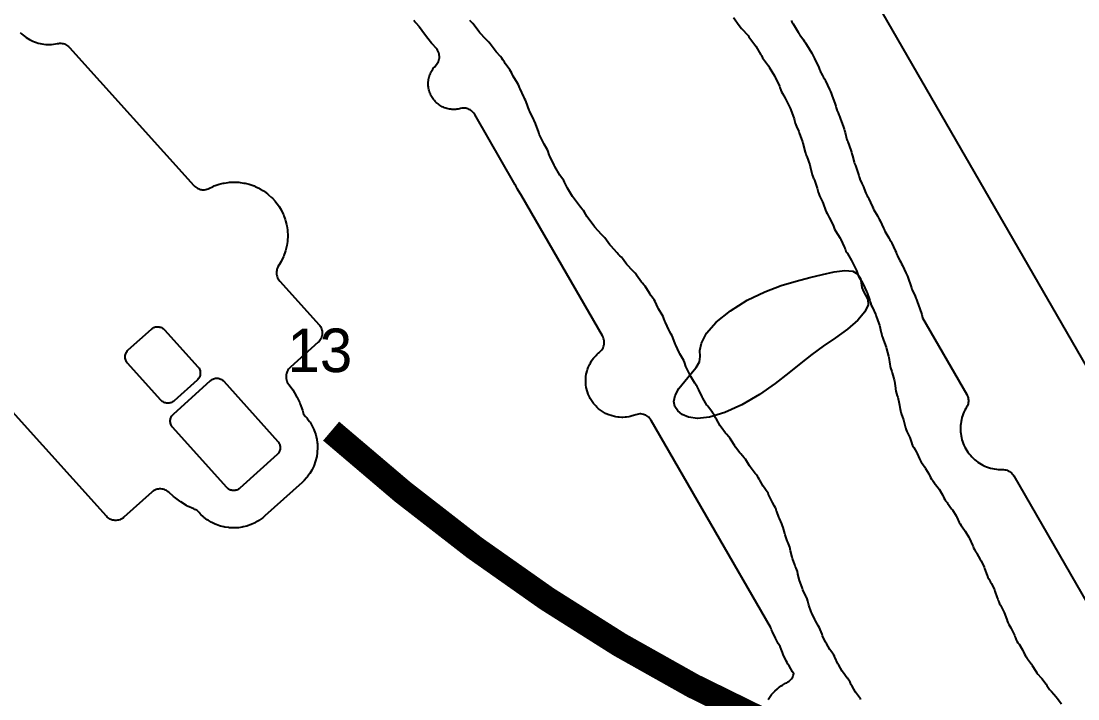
# Model space of a CAD drawing. Extents: x 425531 to 428300, y 1577248 to 1578701.
# Drawn here: x 427364.6 to 427704.3, y 1577741.6 to 1577959.4 of the extents above; entities that cross this region are included whole.
import ezdxf

# ---------------------------------------------------------------- set-up
doc = ezdxf.new("R2010")
doc.units = 21
for name, color, linetype, true_color in [('L-GOLF-ANNO', 7, 'Continuous', 0xffd23c), ('L-GOLF-BNKR', 7, 'Continuous', 0xe9dcb5), ('L-GOLF-CART', 7, 'Continuous', 0xcfcac0), ('L-GOLF-FWY', 7, 'Continuous', 0x6a9e35), ('L-GOLF-ROUGH', 7, 'Continuous', 0x4f7d2c), ('L-GOLF-TEE', 7, 'Continuous', 0x6fa63a)]:
    doc.layers.add(name, color=color, linetype=linetype, true_color=true_color)

msp = doc.modelspace()

# ---------------------------------------------------------------- linework, layer by layer
at = {"layer": 'L-GOLF-BNKR', "elevation": 69.77}
msp.add_lwpolyline([(427598, 1577869.7), (427603.6, 1577872.4), (427608.9, 1577874.4), (427613.7, 1577875.8), (427618.1, 1577877), (427622.2, 1577878), (427625.9, 1577878.8), (427629.3, 1577879.2), (427631.9, 1577879), (427633.5, 1577878.1), (427634.4, 1577876.8), (427634.6, 1577875.3), (427634.8, 1577873.8), (427635.3, 1577872.5), (427636, 1577871.3), (427636.7, 1577869.9), (427636.8, 1577868.2), (427635.8, 1577866), (427633.5, 1577863.3), (427630.2, 1577860.4), (427626.3, 1577857.6), (427622.4, 1577854.9), (427618.7, 1577852.3), (427615.2, 1577849.5), (427611.4, 1577846.4), (427607, 1577842.9), (427601.9, 1577839.4), (427596.3, 1577836.1), (427590.8, 1577833.6), (427585.9, 1577832.1), (427582, 1577831.7), (427579.1, 1577832.1), (427577.1, 1577833), (427575.7, 1577834.2), (427574.7, 1577835.6), (427574.4, 1577837.2), (427574.8, 1577839.1), (427576, 1577841.3), (427577.9, 1577843.7), (427579.9, 1577846.1), (427581.6, 1577848.1), (427582.6, 1577849.9), (427582.9, 1577851.6), (427582.8, 1577853.5), (427583.3, 1577855.9), (427584.9, 1577859.1), (427588, 1577862.7), (427592.6, 1577866.3), (427598, 1577869.7)], close=True, dxfattribs=at)
at = {"layer": 'L-GOLF-CART', "const_width": 8}
msp.add_lwpolyline([(428027.73, 1577778.65), (428001.72, 1577763.38), (427975.84, 1577749.69), (427950.1, 1577737.58), (427924.5, 1577727.06), (427899.04, 1577718.12), (427873.72, 1577710.76), (427848.53, 1577704.98), (427823.48, 1577700.78), (427798.57, 1577698.16), (427773.79, 1577697.13), (427749.16, 1577697.68), (427724.66, 1577699.81), (427700.3, 1577703.52), (427676.07, 1577708.82), (427651.98, 1577715.69), (427628.04, 1577724.15), (427604.22, 1577734.19), (427580.55, 1577745.81), (427557.01, 1577759.02), (427533.61, 1577773.8), (427510.35, 1577790.17), (427487.23, 1577808.12), (427464.24, 1577827.65)], dxfattribs=at)
at = {"layer": 'L-GOLF-FWY', "elevation": 71.72}
for points in [[(427634.5, 1577741.45), (427634.35, 1577741.65), (427633.05, 1577743.4), (427632.78, 1577743.8), (427631.66, 1577745.67), (427631.43, 1577746.1), (427631.03, 1577746.95), (427630.66, 1577747.62), (427630.16, 1577748.31), (427630.14, 1577748.33), (427628.81, 1577750.13), (427628.53, 1577750.54), (427627.38, 1577752.46), (427627.15, 1577752.9), (427626.13, 1577755.05), (427626.11, 1577755.09), (427625.82, 1577755.69), (427625.4, 1577756.33), (427624.86, 1577757.06), (427624.58, 1577757.47), (427623.41, 1577759.42), (427623.18, 1577759.86), (427622.21, 1577761.91), (427622.02, 1577762.37), (427621.47, 1577763.92), (427621.23, 1577764.48), (427620.94, 1577765.02), (427619.96, 1577766.66), (427619.73, 1577767.1), (427618.76, 1577769.14), (427618.58, 1577769.59), (427617.81, 1577771.73), (427617.67, 1577772.19), (427617.46, 1577773.04), (427617.23, 1577773.77), (427616.89, 1577774.5), (427616.83, 1577774.63), (427615.89, 1577776.62), (427615.7, 1577777.07), (427614.96, 1577779.14), (427614.82, 1577779.61), (427614.29, 1577781.74), (427614.23, 1577781.98), (427614.21, 1577782.09), (427614.18, 1577782.21), (427614.11, 1577782.57), (427613.96, 1577783.04), (427613.73, 1577783.6), (427613.42, 1577784.27), (427613.23, 1577784.72), (427612.52, 1577786.69), (427612.38, 1577787.16), (427611.87, 1577789.19), (427611.78, 1577789.67), (427611.76, 1577789.81), (427611.64, 1577790.41), (427611.49, 1577790.88), (427611.26, 1577791.45), (427611.02, 1577791.96), (427610.83, 1577792.41), (427610.16, 1577794.28), (427610.02, 1577794.75), (427609.54, 1577796.67), (427609.36, 1577797.26), (427609.12, 1577797.83), (427608.32, 1577799.53), (427608.13, 1577799.98), (427607.49, 1577801.78), (427607.41, 1577802.02), (427607.39, 1577802.1), (427607.33, 1577802.25), (427607.24, 1577802.56), (427607.05, 1577803.02), (427606.76, 1577803.56), (427606.08, 1577804.7), (427605.84, 1577805.13), (427605.03, 1577806.86), (427604.93, 1577807.08), (427604.87, 1577807.23), (427604.83, 1577807.31), (427604.68, 1577807.68), (427604.44, 1577808.11), (427604.1, 1577808.62), (427603.4, 1577809.57), (427603.13, 1577809.98), (427602.11, 1577811.68), (427601.88, 1577812.11), (427601.81, 1577812.25), (427601.52, 1577812.8), (427601.25, 1577813.2), (427600.86, 1577813.68), (427600.52, 1577814.05), (427600.21, 1577814.43), (427598.95, 1577816.13), (427598.68, 1577816.54), (427597.74, 1577818.1), (427597.4, 1577818.61), (427597.01, 1577819.09), (427595.9, 1577820.31), (427595.59, 1577820.69), (427594.23, 1577822.52), (427593.96, 1577822.93), (427592.85, 1577824.78), (427592.51, 1577825.29), (427592.12, 1577825.77), (427591.34, 1577826.62), (427591.03, 1577827), (427589.58, 1577828.95), (427589.31, 1577829.36), (427588.06, 1577831.45), (427587.83, 1577831.88), (427587.69, 1577832.18), (427587.32, 1577832.85), (427586.83, 1577833.53), (427586.79, 1577833.58), (427585.27, 1577835.62), (427585, 1577836.03), (427583.7, 1577838.21), (427583.46, 1577838.64), (427582.38, 1577840.94), (427582.3, 1577841.11), (427582.07, 1577841.6), (427581.87, 1577841.96), (427581.58, 1577842.38), (427581.42, 1577842.6), (427581.15, 1577843), (427579.82, 1577845.23), (427579.59, 1577845.66), (427578.48, 1577848), (427578.29, 1577848.46), (427577.83, 1577849.75), (427577.6, 1577850.32), (427577.31, 1577850.86), (427576.34, 1577852.46), (427576.11, 1577852.89), (427575, 1577855.24), (427574.82, 1577855.69), (427574.09, 1577857.71), (427573.86, 1577858.28), (427573.57, 1577858.82), (427573.01, 1577859.76), (427572.77, 1577860.19), (427571.68, 1577862.52), (427571.49, 1577862.97), (427571.17, 1577863.86), (427570.93, 1577864.43), (427570.65, 1577864.97), (427569.46, 1577866.95), (427569.23, 1577867.38), (427568.35, 1577869.24), (427568.06, 1577869.78), (427567.72, 1577870.29), (427567.03, 1577871.22), (427566.75, 1577871.63), (427565.53, 1577873.68), (427565.19, 1577874.19), (427564.8, 1577874.66), (427564.34, 1577875.17), (427564.03, 1577875.55), (427562.42, 1577877.72), (427562.35, 1577877.81), (427561.94, 1577878.37), (427561.52, 1577878.83), (427561.41, 1577878.93), (427561.23, 1577879.13), (427559.32, 1577881.23), (427559.01, 1577881.6), (427557.91, 1577883.1), (427557.52, 1577883.57), (427557.08, 1577884), (427556.48, 1577884.55), (427556.13, 1577884.9), (427554.11, 1577887.14), (427553.79, 1577887.52), (427552.16, 1577889.72), (427551.77, 1577890.2), (427551.48, 1577890.49), (427551.42, 1577890.54), (427551.25, 1577890.72), (427551.14, 1577890.84), (427549.02, 1577893.18), (427548.71, 1577893.56), (427546.83, 1577896.09), (427546.56, 1577896.5), (427545.67, 1577897.98), (427545.33, 1577898.49), (427544.94, 1577898.96), (427544.37, 1577899.6), (427544.05, 1577899.98), (427542.13, 1577902.57), (427541.86, 1577902.97), (427540.2, 1577905.74), (427539.97, 1577906.17), (427539.28, 1577907.64), (427538.99, 1577908.18), (427538.65, 1577908.69), (427538.07, 1577909.47), (427537.8, 1577909.88), (427536.15, 1577912.63), (427535.92, 1577913.06), (427534.55, 1577915.96), (427534.36, 1577916.41), (427533.97, 1577917.5), (427533.74, 1577918.06), (427533.45, 1577918.6), (427532.71, 1577919.84), (427532.48, 1577920.27), (427531.14, 1577923.09), (427530.96, 1577923.54), (427529.92, 1577926.43), (427529.48, 1577927.44), (427529.47, 1577927.44), (427529.36, 1577927.66), (427528.09, 1577930.35), (427527.9, 1577930.81), (427526.96, 1577933.43), (427526.73, 1577934), (427526.44, 1577934.54), (427526.42, 1577934.58), (427526.19, 1577935.01), (427524.97, 1577937.58), (427524.78, 1577938.03), (427524.68, 1577938.32), (427524.44, 1577938.89), (427524.16, 1577939.43), (427522.8, 1577941.69), (427522.57, 1577942.12), (427522.31, 1577942.68), (427522.02, 1577943.22), (427521.68, 1577943.73), (427520.2, 1577945.72), (427519.93, 1577946.13), (427519.42, 1577946.98), (427519.07, 1577947.49), (427518.69, 1577947.97), (427517.26, 1577949.54), (427516.95, 1577949.92), (427515.33, 1577952.1), (427514.94, 1577952.57), (427514.51, 1577953.01), (427514.29, 1577953.2), (427513.94, 1577953.55), (427512.06, 1577955.63), (427511.75, 1577956.01), (427510.19, 1577958.11), (427509.8, 1577958.59), (427509.37, 1577959.02), (427509.12, 1577959.24), (427508.77, 1577959.59)], [(427593.53, 1577960.48), (427595.39, 1577957.98), (427595.43, 1577957.91), (427596.15, 1577957), (427598.23, 1577954.7), (427598.54, 1577954.32), (427600.45, 1577951.74), (427600.73, 1577951.33), (427602.38, 1577948.58), (427602.54, 1577948.27), (427602.54, 1577948.27), (427602.89, 1577947.62), (427603.23, 1577947.11), (427604.79, 1577945.02), (427605.06, 1577944.61), (427606.72, 1577941.84), (427606.95, 1577941.41), (427608.32, 1577938.5), (427608.51, 1577938.04), (427608.81, 1577937.2), (427609.05, 1577936.63), (427609.34, 1577936.09), (427610.2, 1577934.65), (427610.44, 1577934.22), (427611.78, 1577931.36), (427611.97, 1577930.91), (427613.03, 1577927.94), (427613.18, 1577927.47), (427613.39, 1577926.61), (427613.57, 1577926.02), (427613.81, 1577925.46), (427614.53, 1577923.92), (427614.72, 1577923.47), (427615.74, 1577920.62), (427615.88, 1577920.16), (427616.6, 1577917.29), (427616.78, 1577916.7), (427616.93, 1577916.32), (427616.96, 1577916.25), (427617.05, 1577916.02), (427617.11, 1577915.86), (427618.07, 1577913.17), (427618.22, 1577912.7), (427618.89, 1577910.01), (427619.07, 1577909.42), (427619.31, 1577908.85), (427619.37, 1577908.72), (427619.56, 1577908.26), (427620.47, 1577905.72), (427620.61, 1577905.25), (427620.82, 1577904.42), (427621, 1577903.83), (427621.23, 1577903.26), (427622.18, 1577901.26), (427622.37, 1577900.8), (427623.13, 1577898.68), (427623.35, 1577898.13), (427623.63, 1577897.61), (427624.15, 1577896.72), (427624.37, 1577896.32), (427625.47, 1577893.98), (427625.66, 1577893.53), (427625.77, 1577893.21), (427626.08, 1577892.51), (427626.38, 1577891.99), (427627.81, 1577889.6), (427628.03, 1577889.17), (427629.13, 1577886.85), (427629.32, 1577886.39), (427629.34, 1577886.34), (427629.53, 1577885.87), (427629.71, 1577885.5), (427629.98, 1577885.06), (427630.06, 1577884.94), (427630.2, 1577884.73), (427631.53, 1577882.51), (427631.76, 1577882.08), (427632.87, 1577879.73), (427633.05, 1577879.28), (427633.53, 1577877.96), (427633.76, 1577877.4), (427634.05, 1577876.86), (427635, 1577875.28), (427635.23, 1577874.84), (427636.34, 1577872.5), (427636.52, 1577872.05), (427637.4, 1577869.61), (427637.54, 1577869.14), (427637.62, 1577868.82), (427637.85, 1577868.09), (427638.11, 1577867.53), (427639.28, 1577865.03), (427639.47, 1577864.59), (427640.32, 1577862.19), (427640.47, 1577861.72), (427641.08, 1577859.26), (427641.14, 1577859.02), (427641.28, 1577858.29), (427641.42, 1577857.82), (427641.71, 1577857.14), (427641.7, 1577857.14), (427641.81, 1577856.87), (427642.63, 1577854.58), (427642.78, 1577854.11), (427643.37, 1577851.75), (427643.46, 1577851.27), (427643.78, 1577849.15), (427643.9, 1577848.55), (427644.07, 1577847.96), (427644.48, 1577846.82), (427644.62, 1577846.35), (427645.18, 1577844.14), (427645.27, 1577843.66), (427645.61, 1577841.41), (427645.63, 1577841.19), (427645.76, 1577840.43), (427645.97, 1577839.69), (427646.21, 1577839.02), (427646.35, 1577838.55), (427646.87, 1577836.5), (427646.96, 1577836.02), (427647.17, 1577834.6), (427647.33, 1577833.85), (427647.5, 1577833.36), (427648.23, 1577831.28), (427648.37, 1577830.83), (427648.9, 1577828.7), (427648.92, 1577828.64), (427648.98, 1577828.4), (427649.11, 1577828.01), (427649.31, 1577827.54), (427650.02, 1577826.02), (427650.21, 1577825.57), (427650.88, 1577823.69), (427650.92, 1577823.6), (427651.13, 1577823.02), (427651.49, 1577822.34), (427652.35, 1577820.9), (427652.59, 1577820.46), (427653.4, 1577818.73), (427653.5, 1577818.51), (427653.51, 1577818.5), (427653.61, 1577818.29), (427653.71, 1577818.05), (427653.94, 1577817.62), (427654.28, 1577817.11), (427655.06, 1577816.05), (427655.33, 1577815.64), (427656.35, 1577813.94), (427656.59, 1577813.51), (427656.93, 1577812.79), (427657.21, 1577812.25), (427657.49, 1577811.84), (427657.95, 1577811.27), (427657.95, 1577811.27), (427658.12, 1577811.06), (427659.37, 1577809.38), (427659.64, 1577808.97), (427660.71, 1577807.18), (427660.95, 1577806.75), (427661.2, 1577806.2), (427661.49, 1577805.66), (427661.76, 1577805.25), (427662.23, 1577804.68), (427662.23, 1577804.68), (427662.39, 1577804.49), (427663.69, 1577802.72), (427663.97, 1577802.31), (427665.1, 1577800.43), (427665.33, 1577800), (427666.11, 1577798.34), (427666.4, 1577797.81), (427666.73, 1577797.31), (427667.78, 1577795.88), (427668.04, 1577795.49), (427669.2, 1577793.54), (427669.44, 1577793.11), (427670.4, 1577791.06), (427670.59, 1577790.61), (427670.75, 1577790.15), (427670.99, 1577789.58), (427671.22, 1577789.15), (427671.46, 1577788.79), (427671.49, 1577788.74), (427671.63, 1577788.54), (427671.73, 1577788.38), (427672.9, 1577786.43), (427673.13, 1577786), (427674.1, 1577783.94), (427674.29, 1577783.49), (427675.09, 1577781.25), (427675.16, 1577781.08), (427675.2, 1577780.96), (427675.36, 1577780.59), (427675.61, 1577780.14), (427676.22, 1577779.12), (427676.45, 1577778.69), (427677.41, 1577776.66), (427677.59, 1577776.21), (427678.35, 1577774.1), (427678.43, 1577773.87), (427678.49, 1577773.67), (427678.5, 1577773.64), (427678.63, 1577773.2), (427678.82, 1577772.75), (427679.11, 1577772.21), (427679.39, 1577771.74), (427679.62, 1577771.31), (427680.55, 1577769.34), (427680.74, 1577768.88), (427681.48, 1577766.82), (427681.54, 1577766.66), (427681.74, 1577766.15), (427682.09, 1577765.47), (427682.7, 1577764.44), (427682.94, 1577764), (427683.84, 1577762.08), (427684.03, 1577761.63), (427684.19, 1577761.19), (427684.42, 1577760.63), (427684.65, 1577760.19), (427684.99, 1577759.68), (427685.08, 1577759.57), (427685.35, 1577759.16), (427686.43, 1577757.36), (427686.66, 1577756.93), (427687.13, 1577755.94), (427687.37, 1577755.48), (427687.59, 1577755.14), (427687.89, 1577754.73), (427687.9, 1577754.72), (427688.05, 1577754.53), (427689.33, 1577752.81), (427689.6, 1577752.4), (427690.71, 1577750.55), (427691.05, 1577750.04), (427691.44, 1577749.56), (427692.4, 1577748.5), (427692.71, 1577748.12), (427694.03, 1577746.35), (427694.3, 1577745.94), (427694.68, 1577745.31), (427695.11, 1577744.68), (427695.65, 1577744.08), (427695.74, 1577743.97), (427697.29, 1577742.27), (427697.6, 1577741.89), (427698.98, 1577740.04)]]:
    msp.add_lwpolyline(points, dxfattribs=at)
at = {"layer": 'L-GOLF-ROUGH'}
for points, elevation in [([(427763.16, 1577751.33), (427640.08, 1577964.52)], 68.7), ([(427604.68, 1577741.44), (427604.9, 1577741.77), (427605.58, 1577742.69), (427605.83, 1577742.99), (427606.6, 1577743.84), (427606.88, 1577744.12), (427607.72, 1577744.88), (427608.03, 1577745.13), (427608.94, 1577745.81), (427609.27, 1577746.03), (427610.25, 1577746.62), (427610.6, 1577746.81), (427610.66, 1577746.83), (427611.08, 1577747.06), (427611.41, 1577747.28), (427611.71, 1577747.52), (427611.98, 1577747.8), (427612.23, 1577748.1), (427612.45, 1577748.42), (427612.63, 1577748.76), (427612.78, 1577749.12), (427612.9, 1577749.49), (427612.94, 1577749.69), (427612.58, 1577750.27), (427611.41, 1577752.23), (427611.07, 1577752.82), (427610.84, 1577753.26), (427610.53, 1577753.87), (427609.55, 1577755.93), (427609.28, 1577756.56), (427609.09, 1577757.01), (427608.84, 1577757.65), (427608.54, 1577758.48), (427607.95, 1577759.47), (427607.61, 1577760.06), (427607.38, 1577760.5), (427607.07, 1577761.11), (427606.11, 1577763.16), (427605.83, 1577763.78), (427605.64, 1577764.24), (427605.49, 1577764.62), (427567.13, 1577831.07), (427566.86, 1577831.49), (427566.61, 1577831.8), (427566.33, 1577832.08), (427566.03, 1577832.34), (427565.7, 1577832.56), (427565.35, 1577832.75), (427564.99, 1577832.91), (427564.61, 1577833.03), (427564.22, 1577833.11), (427563.83, 1577833.15), (427563.43, 1577833.15), (427563.04, 1577833.11), (427562.65, 1577833.03), (427562.17, 1577832.89), (427561.43, 1577832.62), (427561.05, 1577832.51), (427560.31, 1577832.33), (427559.93, 1577832.25), (427559.18, 1577832.14), (427558.78, 1577832.1), (427558.02, 1577832.06), (427557.63, 1577832.06), (427556.87, 1577832.1), (427556.48, 1577832.14), (427555.73, 1577832.25), (427555.34, 1577832.33), (427554.6, 1577832.51), (427554.23, 1577832.62), (427553.51, 1577832.88), (427553.15, 1577833.03), (427552.46, 1577833.36), (427552.11, 1577833.54), (427551.46, 1577833.93), (427551.13, 1577834.15), (427550.52, 1577834.61), (427550.22, 1577834.85), (427549.66, 1577835.37), (427549.38, 1577835.64), (427548.87, 1577836.21), (427548.62, 1577836.51), (427548.16, 1577837.12), (427547.95, 1577837.45), (427547.55, 1577838.1), (427547.37, 1577838.45), (427547.04, 1577839.14), (427546.89, 1577839.5), (427546.64, 1577840.22), (427546.52, 1577840.59), (427546.34, 1577841.33), (427546.26, 1577841.71), (427546.15, 1577842.47), (427546.11, 1577842.86), (427546.07, 1577843.62), (427546.07, 1577844.01), (427546.11, 1577844.77), (427546.15, 1577845.16), (427546.26, 1577845.92), (427546.34, 1577846.3), (427546.52, 1577847.04), (427546.64, 1577847.41), (427546.89, 1577848.13), (427547.04, 1577848.49), (427547.37, 1577849.18), (427547.56, 1577849.53), (427547.95, 1577850.18), (427548.16, 1577850.51), (427548.62, 1577851.12), (427548.87, 1577851.42), (427549.38, 1577851.99), (427549.66, 1577852.26), (427550.22, 1577852.78), (427550.37, 1577852.9), (427550.41, 1577852.94), (427550.52, 1577853.04), (427550.71, 1577853.19), (427550.98, 1577853.46), (427551.23, 1577853.76), (427551.44, 1577854.08), (427551.63, 1577854.43), (427551.78, 1577854.78), (427551.89, 1577855.15), (427551.97, 1577855.53), (427552.01, 1577855.92), (427552.02, 1577856.31), (427551.99, 1577856.69), (427551.91, 1577857.07), (427551.81, 1577857.45), (427551.66, 1577857.81), (427551.44, 1577858.24), (427525.55, 1577903.08), (427524.14, 1577905.43), (427523.8, 1577906.03), (427523.57, 1577906.46), (427523.39, 1577906.82), (427510.39, 1577929.33), (427510.12, 1577929.75), (427509.88, 1577930.06), (427509.6, 1577930.35), (427509.3, 1577930.6), (427508.97, 1577930.82), (427508.62, 1577931.02), (427508.25, 1577931.17), (427507.88, 1577931.29), (427507.49, 1577931.37), (427507.09, 1577931.41), (427506.69, 1577931.41), (427506.3, 1577931.37), (427505.81, 1577931.27), (427505.47, 1577931.19), (427505.09, 1577931.11), (427504.68, 1577931.05), (427504.29, 1577931.01), (427503.87, 1577930.99), (427503.48, 1577930.99), (427503.06, 1577931.01), (427502.67, 1577931.05), (427502.26, 1577931.11), (427501.87, 1577931.19), (427501.47, 1577931.29), (427501.09, 1577931.41), (427500.7, 1577931.55), (427500.34, 1577931.7), (427499.96, 1577931.87), (427499.62, 1577932.06), (427499.26, 1577932.27), (427498.93, 1577932.49), (427498.6, 1577932.74), (427498.29, 1577932.99), (427497.98, 1577933.27), (427497.71, 1577933.55), (427497.43, 1577933.86), (427497.18, 1577934.16), (427496.93, 1577934.49), (427496.71, 1577934.82), (427496.5, 1577935.18), (427496.31, 1577935.52), (427496.13, 1577935.9), (427495.98, 1577936.26), (427495.84, 1577936.66), (427495.73, 1577937.03), (427495.63, 1577937.44), (427495.55, 1577937.82), (427495.49, 1577938.23), (427495.45, 1577938.62), (427495.43, 1577939.04), (427495.43, 1577939.43), (427495.45, 1577939.85), (427495.49, 1577940.24), (427495.55, 1577940.65), (427495.63, 1577941.04), (427495.73, 1577941.44), (427495.84, 1577941.82), (427495.98, 1577942.21), (427496.13, 1577942.57), (427496.31, 1577942.95), (427496.5, 1577943.29), (427496.71, 1577943.65), (427496.93, 1577943.98), (427497.18, 1577944.31), (427497.43, 1577944.62), (427497.71, 1577944.93), (427498.14, 1577945.4), (427498.37, 1577945.72), (427498.58, 1577946.07), (427498.75, 1577946.43), (427498.88, 1577946.81), (427498.97, 1577947.2), (427499.02, 1577947.6), (427499.04, 1577948), (427499.01, 1577948.4), (427498.94, 1577948.8), (427498.83, 1577949.19), (427498.68, 1577949.56), (427498.46, 1577950.01), (427498.27, 1577950.34), (427496.47, 1577952.32), (427496.02, 1577952.84), (427495.71, 1577953.22), (427495.28, 1577953.76), (427493.57, 1577956.08), (427493.17, 1577956.64), (427492.9, 1577957.05), (427492.61, 1577957.5), (427491.55, 1577958.67), (427491.11, 1577959.19), (427490.79, 1577959.57)], 69.84), ([(427612.1, 1577959.52), (427612.37, 1577959.11), (427612.74, 1577958.53), (427614.38, 1577955.78), (427614.72, 1577955.18), (427614.84, 1577954.96), (427616.03, 1577953.36), (427616.43, 1577952.8), (427616.7, 1577952.39), (427617.07, 1577951.81), (427618.72, 1577949.04), (427619.06, 1577948.44), (427619.29, 1577948.01), (427619.6, 1577947.4), (427620.98, 1577944.48), (427621.26, 1577943.86), (427621.45, 1577943.4), (427621.69, 1577942.76), (427621.74, 1577942.64), (427622.21, 1577941.85), (427622.55, 1577941.25), (427622.78, 1577940.81), (427623.09, 1577940.2), (427624.44, 1577937.35), (427624.72, 1577936.72), (427624.91, 1577936.27), (427625.15, 1577935.63), (427626.22, 1577932.66), (427626.43, 1577932), (427626.57, 1577931.54), (427626.76, 1577930.87), (427626.79, 1577930.75), (427627.19, 1577929.91), (427627.47, 1577929.28), (427627.65, 1577928.82), (427627.9, 1577928.18), (427628.92, 1577925.34), (427629.13, 1577924.69), (427629.28, 1577924.22), (427629.46, 1577923.56), (427630.03, 1577921.26), (427630.07, 1577921.18), (427630.15, 1577920.96), (427630.21, 1577920.8), (427630.29, 1577920.58), (427631.26, 1577917.89), (427631.47, 1577917.24), (427631.61, 1577916.77), (427631.8, 1577916.11), (427632.31, 1577914.06), (427632.49, 1577913.62), (427632.74, 1577912.98), (427633.65, 1577910.43), (427633.87, 1577909.78), (427634.01, 1577909.31), (427634.19, 1577908.65), (427634.21, 1577908.56), (427634.84, 1577907.24), (427635.12, 1577906.61), (427635.3, 1577906.16), (427635.55, 1577905.52), (427636.06, 1577904.09), (427636.21, 1577903.84), (427636.52, 1577903.28), (427636.74, 1577902.88), (427637.03, 1577902.3), (427638.13, 1577899.97), (427638.41, 1577899.34), (427638.6, 1577898.89), (427638.65, 1577898.75), (427639.83, 1577896.77), (427640.16, 1577896.18), (427640.39, 1577895.76), (427640.69, 1577895.16), (427641.79, 1577892.83), (427642.07, 1577892.21), (427642.13, 1577892.05), (427642.2, 1577891.93), (427643.54, 1577889.71), (427643.87, 1577889.11), (427644.11, 1577888.68), (427644.41, 1577888.06), (427645.52, 1577885.72), (427645.8, 1577885.09), (427645.99, 1577884.64), (427646.24, 1577884), (427646.45, 1577883.4), (427647.01, 1577882.47), (427647.34, 1577881.88), (427647.58, 1577881.44), (427647.88, 1577880.83), (427648.99, 1577878.49), (427649.27, 1577877.86), (427649.46, 1577877.4), (427649.71, 1577876.76), (427650.58, 1577874.32), (427650.8, 1577873.67), (427650.94, 1577873.2), (427650.97, 1577873.07), (427651.95, 1577871), (427652.22, 1577870.38), (427652.41, 1577869.93), (427652.65, 1577869.3), (427653.51, 1577866.91), (427653.72, 1577866.26), (427653.86, 1577865.79), (427654.05, 1577865.13), (427654.31, 1577864.06), (427668.54, 1577839.42), (427668.72, 1577839.07), (427668.86, 1577838.71), (427668.97, 1577838.34), (427669.04, 1577837.96), (427669.07, 1577837.58), (427669.07, 1577837.19), (427669.03, 1577836.81), (427668.95, 1577836.43), (427668.84, 1577836.06), (427668.69, 1577835.7), (427668.51, 1577835.36), (427668.22, 1577834.89), (427667.95, 1577834.37), (427667.65, 1577833.73), (427667.42, 1577833.19), (427667.19, 1577832.53), (427667.01, 1577831.97), (427666.84, 1577831.29), (427666.73, 1577830.71), (427666.63, 1577830.02), (427666.57, 1577829.43), (427666.53, 1577828.73), (427666.53, 1577828.14), (427666.57, 1577827.44), (427666.63, 1577826.85), (427666.73, 1577826.16), (427666.84, 1577825.58), (427667.01, 1577824.9), (427667.19, 1577824.34), (427667.42, 1577823.68), (427667.65, 1577823.13), (427667.95, 1577822.5), (427668.22, 1577821.98), (427668.59, 1577821.38), (427668.91, 1577820.89), (427669.33, 1577820.33), (427669.7, 1577819.87), (427670.17, 1577819.35), (427670.59, 1577818.93), (427671.11, 1577818.46), (427671.57, 1577818.09), (427672.13, 1577817.67), (427672.62, 1577817.34), (427673.22, 1577816.98), (427673.74, 1577816.71), (427674.37, 1577816.41), (427674.92, 1577816.18), (427675.58, 1577815.94), (427676.14, 1577815.77), (427676.82, 1577815.6), (427677.4, 1577815.49), (427678.09, 1577815.39), (427678.68, 1577815.33), (427679.38, 1577815.29), (427680.07, 1577815.29), (427680.07, 1577815.29), (427680.36, 1577815.29), (427680.76, 1577815.25), (427681.15, 1577815.17), (427681.53, 1577815.06), (427681.89, 1577814.9), (427682.24, 1577814.71), (427682.57, 1577814.49), (427682.88, 1577814.23), (427683.16, 1577813.94), (427683.41, 1577813.63), (427683.62, 1577813.3), (427763.86, 1577674.32)], 69.84), ([(427364.33, 1577955.75), (427364.75, 1577955.33), (427365.23, 1577954.9), (427365.68, 1577954.52), (427366.21, 1577954.14), (427366.7, 1577953.81), (427367.25, 1577953.47), (427367.77, 1577953.2), (427368.36, 1577952.92), (427368.9, 1577952.69), (427369.52, 1577952.47), (427370.08, 1577952.3), (427370.71, 1577952.15), (427371.29, 1577952.03), (427371.93, 1577951.93), (427372.52, 1577951.88), (427373.17, 1577951.85), (427373.76, 1577951.85), (427374.41, 1577951.88), (427374.99, 1577951.93), (427375.64, 1577952.03), (427376.31, 1577952.16), (427376.31, 1577952.16), (427376.57, 1577952.22), (427376.97, 1577952.25), (427377.36, 1577952.25), (427377.75, 1577952.21), (427378.14, 1577952.14), (427378.51, 1577952.02), (427378.88, 1577951.87), (427379.22, 1577951.68), (427379.55, 1577951.47), (427379.85, 1577951.21), (427380.13, 1577950.94), (427420.09, 1577906.56), (427420.42, 1577906.23), (427420.72, 1577905.98), (427421.03, 1577905.77), (427421.36, 1577905.59), (427421.71, 1577905.44), (427422.07, 1577905.32), (427422.44, 1577905.24), (427422.81, 1577905.19), (427423.19, 1577905.18), (427423.57, 1577905.2), (427423.94, 1577905.26), (427424.31, 1577905.35), (427424.67, 1577905.48), (427424.94, 1577905.61), (427424.96, 1577905.62), (427426.31, 1577906.26), (427426.66, 1577906.4), (427427.88, 1577906.84), (427428.26, 1577906.95), (427429.52, 1577907.27), (427429.9, 1577907.35), (427431.19, 1577907.54), (427431.58, 1577907.58), (427432.87, 1577907.64), (427433.27, 1577907.64), (427434.56, 1577907.58), (427434.95, 1577907.54), (427436.23, 1577907.35), (427436.62, 1577907.27), (427437.88, 1577906.95), (427438.25, 1577906.84), (427439.48, 1577906.4), (427439.84, 1577906.25), (427441.01, 1577905.7), (427441.36, 1577905.51), (427442.47, 1577904.85), (427442.8, 1577904.63), (427443.84, 1577903.86), (427444.14, 1577903.61), (427445.1, 1577902.74), (427445.38, 1577902.46), (427446.25, 1577901.5), (427446.5, 1577901.19), (427447.27, 1577900.15), (427447.49, 1577899.82), (427448.16, 1577898.71), (427448.34, 1577898.37), (427448.9, 1577897.19), (427449.05, 1577896.83), (427449.48, 1577895.61), (427449.6, 1577895.23), (427449.91, 1577893.98), (427449.99, 1577893.59), (427450.18, 1577892.31), (427450.22, 1577891.92), (427450.28, 1577890.62), (427450.28, 1577890.23), (427450.22, 1577888.93), (427450.18, 1577888.54), (427449.99, 1577887.26), (427449.91, 1577886.87), (427449.6, 1577885.62), (427449.48, 1577885.24), (427449.05, 1577884.02), (427448.9, 1577883.66), (427448.34, 1577882.48), (427448.16, 1577882.14), (427447.49, 1577881.02), (427447.42, 1577880.92), (427447.15, 1577880.45), (427446.97, 1577880.08), (427446.84, 1577879.7), (427446.75, 1577879.3), (427446.69, 1577878.9), (427446.68, 1577878.5), (427446.71, 1577878.09), (427446.78, 1577877.69), (427446.89, 1577877.3), (427447.04, 1577876.92), (427447.23, 1577876.56), (427447.45, 1577876.22), (427447.77, 1577875.83), (427460.37, 1577861.84), (427460.61, 1577861.54), (427460.83, 1577861.21), (427461.02, 1577860.86), (427461.16, 1577860.5), (427461.28, 1577860.12), (427461.35, 1577859.74), (427461.39, 1577859.35), (427461.39, 1577858.96), (427461.35, 1577858.57), (427461.27, 1577858.18), (427461.16, 1577857.81), (427461, 1577857.44), (427460.82, 1577857.1), (427460.6, 1577856.77), (427460.35, 1577856.47), (427460.07, 1577856.19), (427451.16, 1577848.17), (427450.81, 1577847.82), (427450.56, 1577847.52), (427450.34, 1577847.19), (427450.16, 1577846.85), (427450.01, 1577846.48), (427449.89, 1577846.11), (427449.81, 1577845.72), (427449.78, 1577845.33), (427449.77, 1577844.94), (427449.81, 1577844.55), (427449.89, 1577844.16), (427450, 1577843.79), (427450.15, 1577843.42), (427450.34, 1577843.08), (427450.61, 1577842.67), (427451.7, 1577841.2), (427451.92, 1577840.87), (427453.03, 1577839.02), (427453.21, 1577838.68), (427454.13, 1577836.73), (427454.28, 1577836.36), (427455.01, 1577834.33), (427455.13, 1577833.96), (427455.34, 1577833.11), (427456.02, 1577832.35), (427456.02, 1577832.35), (427456.4, 1577831.9), (427456.59, 1577831.68), (427457.29, 1577830.73), (427457.45, 1577830.48), (427458.05, 1577829.47), (427458.19, 1577829.21), (427458.69, 1577828.15), (427458.8, 1577827.87), (427459.19, 1577826.77), (427459.27, 1577826.48), (427459.56, 1577825.34), (427459.61, 1577825.05), (427459.78, 1577823.89), (427459.81, 1577823.6), (427459.86, 1577822.42), (427459.86, 1577822.13), (427459.8, 1577820.95), (427459.77, 1577820.66), (427459.6, 1577819.5), (427459.54, 1577819.21), (427459.25, 1577818.07), (427459.16, 1577817.79), (427458.76, 1577816.68), (427458.65, 1577816.41), (427458.14, 1577815.35), (427458, 1577815.09), (427457.4, 1577814.08), (427457.23, 1577813.84), (427456.53, 1577812.89), (427456.34, 1577812.67), (427455.55, 1577811.8), (427455.34, 1577811.59), (427454.92, 1577811.19), (427442.97, 1577800.4), (427442.52, 1577800.02), (427442.3, 1577799.83), (427441.35, 1577799.13), (427441.1, 1577798.97), (427440.09, 1577798.37), (427439.83, 1577798.23), (427438.76, 1577797.73), (427438.49, 1577797.62), (427437.38, 1577797.22), (427437.1, 1577797.14), (427435.95, 1577796.85), (427435.66, 1577796.8), (427434.49, 1577796.63), (427434.2, 1577796.6), (427433.02, 1577796.54), (427432.73, 1577796.54), (427431.55, 1577796.61), (427431.26, 1577796.64), (427430.09, 1577796.81), (427429.8, 1577796.87), (427428.66, 1577797.16), (427428.38, 1577797.25), (427427.27, 1577797.65), (427427, 1577797.76), (427425.93, 1577798.27), (427425.68, 1577798.41), (427424.67, 1577799.02), (427424.42, 1577799.18), (427423.48, 1577799.89), (427423.25, 1577800.08), (427422.38, 1577800.87), (427422.17, 1577801.08), (427421.77, 1577801.51), (427421.07, 1577802.29), (427420.44, 1577802.52), (427420.07, 1577802.67), (427418.12, 1577803.59), (427417.78, 1577803.77), (427415.92, 1577804.88), (427415.6, 1577805.1), (427413.87, 1577806.39), (427413.56, 1577806.64), (427412.07, 1577807.99), (427411.69, 1577808.3), (427411.36, 1577808.52), (427411.02, 1577808.7), (427410.66, 1577808.85), (427410.28, 1577808.97), (427409.9, 1577809.04), (427409.51, 1577809.08), (427409.12, 1577809.08), (427408.73, 1577809.05), (427408.34, 1577808.97), (427407.97, 1577808.86), (427407.61, 1577808.71), (427407.26, 1577808.53), (427406.94, 1577808.31), (427406.56, 1577808), (427397.65, 1577799.98), (427397.35, 1577799.73), (427397.02, 1577799.51), (427396.67, 1577799.33), (427396.31, 1577799.18), (427395.93, 1577799.07), (427395.55, 1577798.99), (427395.16, 1577798.96), (427394.77, 1577798.96), (427394.38, 1577799), (427393.99, 1577799.08), (427393.62, 1577799.19), (427393.25, 1577799.34), (427392.91, 1577799.53), (427392.58, 1577799.75), (427392.28, 1577800), (427392, 1577800.28), (427360.81, 1577834.92)], 67.58)]:
    msp.add_lwpolyline(points, dxfattribs=dict(at, elevation=elevation))
at = {"layer": 'L-GOLF-TEE'}
for points, elevation in [([(427406.48, 1577860.41), (427406.71, 1577860.6), (427406.95, 1577860.76), (427407.21, 1577860.9), (427407.48, 1577861.01), (427407.77, 1577861.1), (427408.06, 1577861.15), (427408.35, 1577861.18), (427408.64, 1577861.18), (427408.94, 1577861.15), (427409.22, 1577861.09), (427409.51, 1577861), (427409.78, 1577860.89), (427410.04, 1577860.75), (427410.28, 1577860.59), (427410.51, 1577860.4), (427410.72, 1577860.19), (427421.42, 1577848.3), (427421.61, 1577848.07), (427421.77, 1577847.83), (427421.91, 1577847.57), (427422.02, 1577847.3), (427422.11, 1577847.01), (427422.16, 1577846.72), (427422.19, 1577846.43), (427422.19, 1577846.14), (427422.16, 1577845.84), (427422.1, 1577845.56), (427422.01, 1577845.27), (427421.9, 1577845), (427421.76, 1577844.74), (427421.6, 1577844.5), (427421.41, 1577844.27), (427421.2, 1577844.06), (427413.77, 1577837.37), (427413.54, 1577837.19), (427413.3, 1577837.02), (427413.04, 1577836.89), (427412.76, 1577836.77), (427412.48, 1577836.69), (427412.19, 1577836.63), (427411.9, 1577836.61), (427411.61, 1577836.61), (427411.31, 1577836.64), (427411.02, 1577836.69), (427410.74, 1577836.78), (427410.47, 1577836.89), (427410.21, 1577837.03), (427409.97, 1577837.2), (427409.74, 1577837.39), (427409.53, 1577837.59), (427398.83, 1577849.48), (427398.64, 1577849.71), (427398.48, 1577849.96), (427398.34, 1577850.22), (427398.23, 1577850.49), (427398.14, 1577850.77), (427398.09, 1577851.06), (427398.06, 1577851.35), (427398.06, 1577851.65), (427398.09, 1577851.94), (427398.15, 1577852.23), (427398.23, 1577852.51), (427398.35, 1577852.78), (427398.49, 1577853.04), (427398.65, 1577853.29), (427398.84, 1577853.51), (427399.05, 1577853.72), (427406.48, 1577860.41)], 72.28), ([(427425.47, 1577843.89), (427425.7, 1577844.07), (427425.94, 1577844.24), (427426.2, 1577844.37), (427426.48, 1577844.49), (427426.76, 1577844.57), (427427.05, 1577844.63), (427427.34, 1577844.66), (427427.64, 1577844.66), (427427.93, 1577844.63), (427428.22, 1577844.57), (427428.5, 1577844.48), (427428.77, 1577844.37), (427429.03, 1577844.23), (427429.27, 1577844.06), (427429.5, 1577843.87), (427429.71, 1577843.67), (427447.1, 1577824.33), (427447.28, 1577824.1), (427447.45, 1577823.85), (427447.58, 1577823.59), (427447.7, 1577823.32), (427447.78, 1577823.04), (427447.84, 1577822.75), (427447.86, 1577822.46), (427447.86, 1577822.16), (427447.83, 1577821.87), (427447.77, 1577821.58), (427447.69, 1577821.3), (427447.58, 1577821.03), (427447.44, 1577820.77), (427447.27, 1577820.53), (427447.09, 1577820.3), (427446.88, 1577820.09), (427434.93, 1577809.31), (427434.7, 1577809.13), (427434.46, 1577808.96), (427434.2, 1577808.83), (427433.92, 1577808.71), (427433.64, 1577808.63), (427433.35, 1577808.57), (427433.06, 1577808.54), (427432.76, 1577808.54), (427432.47, 1577808.57), (427432.18, 1577808.63), (427431.9, 1577808.72), (427431.63, 1577808.83), (427431.37, 1577808.97), (427431.13, 1577809.14), (427430.9, 1577809.33), (427430.69, 1577809.53), (427413.3, 1577828.87), (427413.12, 1577829.1), (427412.95, 1577829.35), (427412.82, 1577829.61), (427412.7, 1577829.88), (427412.62, 1577830.16), (427412.56, 1577830.45), (427412.54, 1577830.74), (427412.54, 1577831.04), (427412.57, 1577831.33), (427412.63, 1577831.62), (427412.71, 1577831.9), (427412.82, 1577832.17), (427412.96, 1577832.43), (427413.13, 1577832.67), (427413.31, 1577832.9), (427413.52, 1577833.11), (427425.47, 1577843.89)], 72.3)]:
    msp.add_lwpolyline(points, close=True, dxfattribs=dict(at, elevation=elevation))

# ---------------------------------------------------------------- texts
at = {"layer": 'L-GOLF-ANNO'}
msp.add_text('13', height=14, dxfattribs=at).set_placement((427450.2, 1577846.6))

doc.saveas('drawing.dxf')
